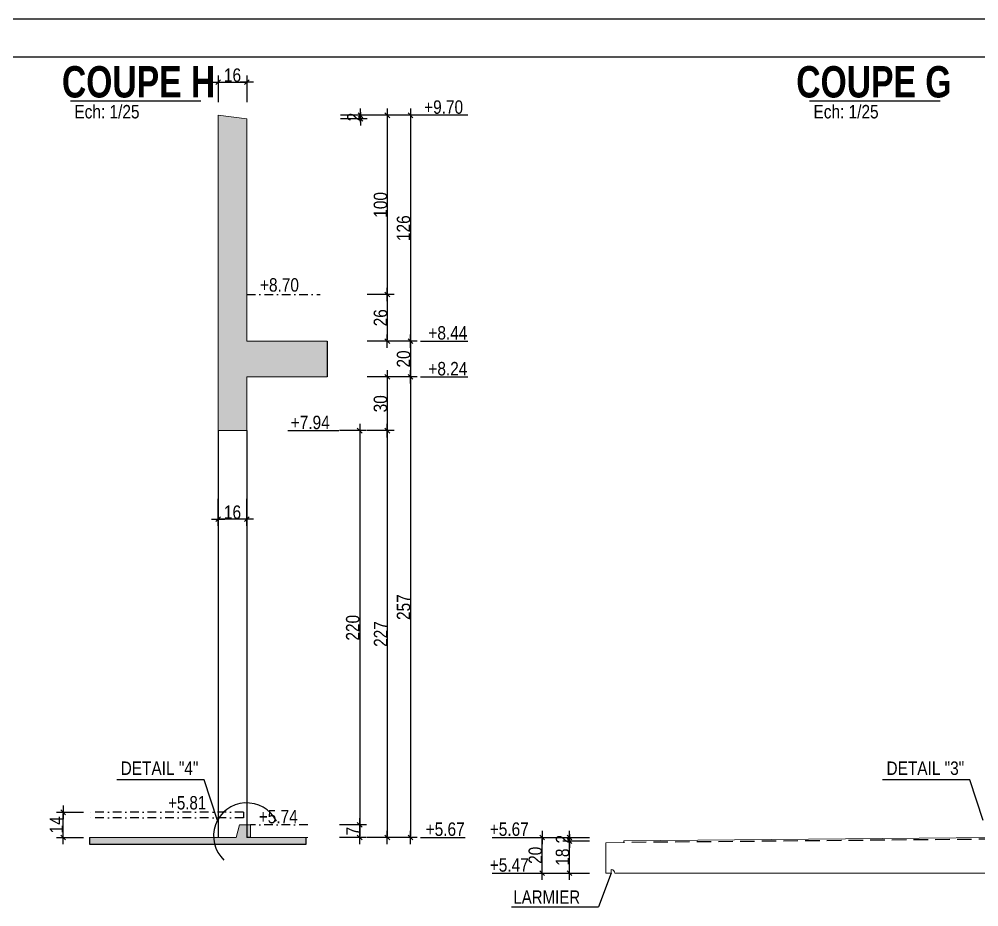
# Model space of a CAD drawing. Header units: centimetres. Extents: x -10252 to 0, y 2374 to 6574.
# Drawn here: x -9140 to -8070, y 5583 to 6574 of the extents above; entities that cross this region are included whole.
import ezdxf
from ezdxf.enums import TextEntityAlignment as Align

# ---------------------------------------------------------------- set-up
doc = ezdxf.new("R2010")
doc.units = ezdxf.units.CM
doc.header["$LTSCALE"] = 12.7
doc.header["$PDMODE"] = 1
doc.header["$PDSIZE"] = -2
doc.linetypes.add('CACHEX2', pattern=[19.05, 12.7, -6.35])
doc.linetypes.add('TIRETPTX2', pattern=[50.8, 25.4, -12.7, 0, -12.7])
for name, color, linetype in [('01_cote_gen', 4, 'Continuous'), ('01_linteaux', 2, 'Continuous'), ('01_murs_sup', 2, 'CACHEX2'), ('01_poch_BN', 9, 'Continuous'), ('01_texte', 230, 'Continuous'), ('AA_COTES', 2, 'Continuous')]:
    doc.layers.add(name, color=color, linetype=linetype)
doc.layers.add('01_murs_coup', color=5, linetype='Continuous', lineweight=60)
doc.styles.add('ARIAL NA', font='ARIALN.TTF')
doc.styles.add('impact', font='impact.ttf')
doc.styles.add('MATTE_TXT', font='arial.ttf')
doc.styles.add('STYLE2', font='ARIALN.TTF')
doc.dimstyles.new('JB25', dxfattribs={"dimscale": 0.1, "dimtxt": 150, "dimasz": 15, "dimexe": 0.1, "dimexo": 0.1, "dimgap": 0.09, "dimtad": 1, "dimdec": 1, "dimlfac": 0.5, "dimdsep": 46, "dimtxsty": 'STYLE2', "dimblk1": 'BOND_G', "dimblk2": 'BOND_D', "dimsah": 1, "dimcen": 1.5, "dimdle": 0.01, "dimse1": 1, "dimse2": 1, "dimclrd": 4, "dimclre": 2, "dimclrt": 6, "dimazin": 2, "dimtfac": 2.333333, "dimtdec": 1, "dimtix": 1, "dimtmove": 2, "dimatfit": 3, "dimldrblk": 'BOND_G', "dimfxl": 1, "dimtolj": 1, "dimtzin": 0, "dimarcsym": 0})

# ---------------------------------------------------------------- blocks, each defined once
blk = doc.blocks.new('BOND_G')
at = {"layer": 'AA_COTES', "color": 0}
for p, q in [((0, -5), (0, 15)), ((5, 0), (-5, 0)), ((1.77, 1.77), (-1.77, -1.77))]:
    blk.add_line(p, q, dxfattribs=at)
blk = doc.blocks.new('BOND_D')
at = {"layer": 'AA_COTES', "color": 0}
for p, q in [((5, 0), (-5, 0)), ((-1.77, -1.77), (1.77, 1.77)), ((0, 5), (0, -15))]:
    blk.add_line(p, q, dxfattribs=at)
blk = doc.blocks.new('*D1752')
at = {"layer": '01_cote_gen', "color": 4, "lineweight": -2, "transparency": 16777216}
blk.add_line((-9091, 5662.1), (-9091, 5687.1), dxfattribs=at)
at = {"layer": 'Defpoints', "color": 0, "transparency": 16777216}
for p in [(-9091, 5688.6), (-9033.9, 5688.6), (-9061.5, 5660.6)]:
    blk.add_point(p, dxfattribs=at)
at = {"layer": '01_cote_gen', "color": 4, "lineweight": -2, "transparency": 16777216, "xscale": 1.5, "yscale": 1.5, "zscale": 1.5}
for name, p, rotation in [('BOND_D', (-9091, 5688.6), 90), ('BOND_G', (-9091, 5660.6), 270)]:
    blk.add_blockref(name, p, dxfattribs=dict(at, rotation=rotation))
at = {"layer": '01_cote_gen', "color": 6, "transparency": 16777216, "insert": (-9098.6, 5674.6), "char_height": 15, "attachment_point": 5, "rotation": 90, "style": 'STYLE2'}
blk.add_mtext('\\A1;14', dxfattribs=at)
blk = doc.blocks.new('*D1754')
at = {"layer": '01_cote_gen', "color": 4, "lineweight": -2, "transparency": 16777216}
blk.add_line((-8556.6, 5622.1), (-8556.6, 5659.1), dxfattribs=at)
at = {"layer": 'Defpoints', "color": 0, "transparency": 16777216}
for p in [(-8564.1, 5660.6), (-8556.6, 5660.6), (-8564.1, 5620.6)]:
    blk.add_point(p, dxfattribs=at)
at = {"layer": '01_cote_gen', "color": 4, "lineweight": -2, "transparency": 16777216, "xscale": 1.5, "yscale": 1.5, "zscale": 1.5}
for name, p, rotation in [('BOND_D', (-8556.6, 5660.6), 90), ('BOND_G', (-8556.6, 5620.6), 270)]:
    blk.add_blockref(name, p, dxfattribs=dict(at, rotation=rotation))
at = {"layer": '01_cote_gen', "color": 6, "transparency": 16777216, "insert": (-8564.2, 5640.6), "char_height": 15, "attachment_point": 5, "rotation": 90, "style": 'STYLE2'}
blk.add_mtext('\\A1;20', dxfattribs=at)
blk = doc.blocks.new('*D1755')
at = {"layer": '01_cote_gen', "color": 4, "lineweight": -2, "transparency": 16777216}
blk.add_line((-8526.2, 5622.1), (-8526.2, 5655.1), dxfattribs=at)
at = {"layer": 'Defpoints', "color": 0, "transparency": 16777216}
for p in [(-8526.2, 5656.6), (-8475.5, 5656.6), (-8470.4, 5620.6)]:
    blk.add_point(p, dxfattribs=at)
at = {"layer": '01_cote_gen', "color": 4, "lineweight": -2, "transparency": 16777216, "xscale": 1.5, "yscale": 1.5, "zscale": 1.5}
for name, p, rotation in [('BOND_D', (-8526.2, 5656.6), 90), ('BOND_G', (-8526.2, 5620.6), 270)]:
    blk.add_blockref(name, p, dxfattribs=dict(at, rotation=rotation))
at = {"layer": '01_cote_gen', "color": 6, "transparency": 16777216, "insert": (-8533.9, 5638.6), "char_height": 15, "attachment_point": 5, "rotation": 90, "style": 'STYLE2'}
blk.add_mtext('\\A1;18', dxfattribs=at)
blk = doc.blocks.new('*D1753')
at = {"layer": '01_cote_gen', "color": 4, "lineweight": -2, "transparency": 16777216}
for p, q in [((-8526.2, 5662.1), (-8526.2, 5663.6)), ((-8526.2, 5660.6), (-8526.2, 5656.6)), ((-8526.2, 5655.1), (-8526.2, 5653.6))]:
    blk.add_line(p, q, dxfattribs=at)
at = {"layer": 'Defpoints', "color": 0, "transparency": 16777216}
for p in [(-8534.1, 5660.6), (-8534.1, 5656.6), (-8526.2, 5656.6)]:
    blk.add_point(p, dxfattribs=at)
at = {"layer": '01_cote_gen', "color": 4, "lineweight": -2, "transparency": 16777216, "xscale": 1.5, "yscale": 1.5, "zscale": 1.5}
for name, p, rotation in [('BOND_G', (-8526.2, 5660.6), 270), ('BOND_D', (-8526.2, 5656.6), 90)]:
    blk.add_blockref(name, p, dxfattribs=dict(at, rotation=rotation))
at = {"layer": '01_cote_gen', "color": 6, "transparency": 16777216, "insert": (-8533.8, 5658.6), "char_height": 15, "attachment_point": 5, "rotation": 90, "style": 'STYLE2'}
blk.add_mtext('\\A1;2', dxfattribs=at)
blk = doc.blocks.new('*D1757')
at = {"layer": '01_cote_gen', "color": 4, "lineweight": -2, "transparency": 16777216}
blk.add_line((-8703.6, 6173.1), (-8703.6, 5662.1), dxfattribs=at)
at = {"layer": 'Defpoints', "color": 0, "transparency": 16777216}
for p in [(-8677.4, 6174.6), (-8703.6, 5660.6), (-8681.1, 5660.6)]:
    blk.add_point(p, dxfattribs=at)
at = {"layer": '01_cote_gen', "color": 4, "lineweight": -2, "transparency": 16777216, "xscale": 1.5, "yscale": 1.5, "zscale": 1.5}
for name, p, rotation in [('BOND_G', (-8703.6, 6174.6), 90), ('BOND_D', (-8703.6, 5660.6), 270)]:
    blk.add_blockref(name, p, dxfattribs=dict(at, rotation=rotation))
at = {"layer": '01_cote_gen', "color": 6, "transparency": 16777216, "insert": (-8711.2, 5917.6), "char_height": 15, "attachment_point": 5, "rotation": 90, "style": 'STYLE2'}
blk.add_mtext('\\A1;257', dxfattribs=at)
blk = doc.blocks.new('*D1758')
at = {"layer": '01_cote_gen', "color": 4, "lineweight": -2, "transparency": 16777216}
blk.add_line((-8729.4, 6173.1), (-8729.4, 6116.1), dxfattribs=at)
at = {"layer": 'Defpoints', "color": 0, "transparency": 16777216}
for p in [(-8722.4, 6174.6), (-8886.1, 6114.6), (-8729.4, 6114.6)]:
    blk.add_point(p, dxfattribs=at)
at = {"layer": '01_cote_gen', "color": 4, "lineweight": -2, "transparency": 16777216, "xscale": 1.5, "yscale": 1.5, "zscale": 1.5}
for name, p, rotation in [('BOND_G', (-8729.4, 6174.6), 90), ('BOND_D', (-8729.4, 6114.6), 270)]:
    blk.add_blockref(name, p, dxfattribs=dict(at, rotation=rotation))
at = {"layer": '01_cote_gen', "color": 6, "transparency": 16777216, "insert": (-8737, 6144.6), "char_height": 15, "attachment_point": 5, "rotation": 90, "style": 'STYLE2'}
blk.add_mtext('\\A1;30', dxfattribs=at)
blk = doc.blocks.new('*D1756')
at = {"layer": '01_cote_gen', "color": 4, "lineweight": -2, "transparency": 16777216}
blk.add_line((-8729.4, 6113.1), (-8729.4, 5662.1), dxfattribs=at)
at = {"layer": 'Defpoints', "color": 0, "transparency": 16777216}
for p in [(-8737.4, 6114.6), (-8729.4, 5660.6), (-8722.4, 5660.6)]:
    blk.add_point(p, dxfattribs=at)
at = {"layer": '01_cote_gen', "color": 4, "lineweight": -2, "transparency": 16777216, "xscale": 1.5, "yscale": 1.5, "zscale": 1.5}
for name, p, rotation in [('BOND_G', (-8729.4, 6114.6), 90), ('BOND_D', (-8729.4, 5660.6), 270)]:
    blk.add_blockref(name, p, dxfattribs=dict(at, rotation=rotation))
at = {"layer": '01_cote_gen', "color": 6, "transparency": 16777216, "insert": (-8736.9, 5887.6), "char_height": 15, "attachment_point": 5, "rotation": 90, "style": 'STYLE2'}
blk.add_mtext('\\A1;227', dxfattribs=at)
blk = doc.blocks.new('*D1759')
at = {"layer": '01_cote_gen', "color": 4, "lineweight": -2, "transparency": 16777216}
blk.add_line((-8760.2, 6113.1), (-8760.2, 5676.1), dxfattribs=at)
at = {"layer": 'Defpoints', "color": 0, "transparency": 16777216}
for p in [(-8751.9, 6114.6), (-8796.5, 5674.6), (-8760.2, 5674.6)]:
    blk.add_point(p, dxfattribs=at)
at = {"layer": '01_cote_gen', "color": 4, "lineweight": -2, "transparency": 16777216, "xscale": 1.5, "yscale": 1.5, "zscale": 1.5}
for name, p, rotation in [('BOND_G', (-8760.2, 6114.6), 90), ('BOND_D', (-8760.2, 5674.6), 270)]:
    blk.add_blockref(name, p, dxfattribs=dict(at, rotation=rotation))
at = {"layer": '01_cote_gen', "color": 6, "transparency": 16777216, "insert": (-8767.9, 5894.6), "char_height": 15, "attachment_point": 5, "rotation": 90, "style": 'STYLE2'}
blk.add_mtext('\\A1;220', dxfattribs=at)
blk = doc.blocks.new('*D1760')
at = {"layer": '01_cote_gen', "color": 4, "lineweight": -2, "transparency": 16777216}
blk.add_line((-8760.2, 5673.1), (-8760.2, 5662.1), dxfattribs=at)
at = {"layer": 'Defpoints', "color": 0, "transparency": 16777216}
for p in [(-8782.7, 5674.6), (-8796.5, 5660.6), (-8760.2, 5660.6)]:
    blk.add_point(p, dxfattribs=at)
at = {"layer": '01_cote_gen', "color": 4, "lineweight": -2, "transparency": 16777216, "xscale": 1.5, "yscale": 1.5, "zscale": 1.5}
for name, p, rotation in [('BOND_G', (-8760.2, 5674.6), 90), ('BOND_D', (-8760.2, 5660.6), 270)]:
    blk.add_blockref(name, p, dxfattribs=dict(at, rotation=rotation))
at = {"layer": '01_cote_gen', "color": 6, "transparency": 16777216, "insert": (-8767.7, 5667.6), "char_height": 15, "attachment_point": 5, "rotation": 90, "style": 'STYLE2'}
blk.add_mtext('\\A1;7', dxfattribs=at)
blk = doc.blocks.new('*D1761')
at = {"layer": '01_cote_gen', "color": 4, "lineweight": -2, "transparency": 16777216}
blk.add_line((-8703.5, 6213.1), (-8703.5, 6176.1), dxfattribs=at)
at = {"layer": 'Defpoints', "color": 0, "transparency": 16777216}
for p in [(-8809.8, 6214.6), (-8809.8, 6174.6), (-8703.5, 6174.6)]:
    blk.add_point(p, dxfattribs=at)
at = {"layer": '01_cote_gen', "color": 4, "lineweight": -2, "transparency": 16777216, "xscale": 1.5, "yscale": 1.5, "zscale": 1.5}
for name, p, rotation in [('BOND_G', (-8703.5, 6214.6), 90), ('BOND_D', (-8703.5, 6174.6), 270)]:
    blk.add_blockref(name, p, dxfattribs=dict(at, rotation=rotation))
at = {"layer": '01_cote_gen', "color": 6, "transparency": 16777216, "insert": (-8711.2, 6194.6), "char_height": 15, "attachment_point": 5, "rotation": 90, "style": 'STYLE2'}
blk.add_mtext('\\A1;20', dxfattribs=at)
blk = doc.blocks.new('*D1762')
at = {"layer": '01_cote_gen', "color": 4, "lineweight": -2, "ltscale": 2, "transparency": 16777216}
blk.add_line((-8703.5, 6465.1), (-8703.5, 6216.1), dxfattribs=at)
at = {"layer": 'Defpoints', "color": 0, "ltscale": 2, "transparency": 16777216}
for p in [(-8918.1, 6466.6), (-8818.2, 6214.6), (-8703.5, 6214.6)]:
    blk.add_point(p, dxfattribs=at)
at = {"layer": '01_cote_gen', "color": 4, "lineweight": -2, "ltscale": 2, "transparency": 16777216, "xscale": 1.5, "yscale": 1.5, "zscale": 1.5}
for name, p, rotation in [('BOND_G', (-8703.5, 6466.6), 90), ('BOND_D', (-8703.5, 6214.6), 270)]:
    blk.add_blockref(name, p, dxfattribs=dict(at, rotation=rotation))
at = {"layer": '01_cote_gen', "color": 6, "ltscale": 2, "transparency": 16777216, "insert": (-8711.2, 6340.6), "char_height": 15, "attachment_point": 5, "rotation": 90, "style": 'STYLE2'}
blk.add_mtext('\\A1;126', dxfattribs=at)
blk = doc.blocks.new('*D1763')
at = {"layer": '01_cote_gen', "color": 4, "lineweight": -2, "ltscale": 2, "transparency": 16777216}
blk.add_line((-8729.4, 6465.1), (-8729.4, 6268.1), dxfattribs=at)
at = {"layer": 'Defpoints', "color": 0, "ltscale": 2, "transparency": 16777216}
for p in [(-8918.1, 6466.6), (-8804.2, 6266.6), (-8729.4, 6266.6)]:
    blk.add_point(p, dxfattribs=at)
at = {"layer": '01_cote_gen', "color": 4, "lineweight": -2, "ltscale": 2, "transparency": 16777216, "xscale": 1.5, "yscale": 1.5, "zscale": 1.5}
for name, p, rotation in [('BOND_G', (-8729.4, 6466.6), 90), ('BOND_D', (-8729.4, 6266.6), 270)]:
    blk.add_blockref(name, p, dxfattribs=dict(at, rotation=rotation))
at = {"layer": '01_cote_gen', "color": 6, "ltscale": 2, "transparency": 16777216, "insert": (-8737, 6366.6), "char_height": 15, "attachment_point": 5, "rotation": 90, "style": 'STYLE2'}
blk.add_mtext('\\A1;100', dxfattribs=at)
blk = doc.blocks.new('*D1764')
at = {"layer": '01_cote_gen', "color": 4, "lineweight": -2, "ltscale": 2, "transparency": 16777216}
blk.add_line((-8729.4, 6265.1), (-8729.4, 6216.1), dxfattribs=at)
at = {"layer": 'Defpoints', "color": 0, "ltscale": 2, "transparency": 16777216}
for p in [(-8804.2, 6266.6), (-8826.1, 6214.6), (-8729.4, 6214.6)]:
    blk.add_point(p, dxfattribs=at)
at = {"layer": '01_cote_gen', "color": 4, "lineweight": -2, "ltscale": 2, "transparency": 16777216, "xscale": 1.5, "yscale": 1.5, "zscale": 1.5}
for name, p, rotation in [('BOND_G', (-8729.4, 6266.6), 90), ('BOND_D', (-8729.4, 6214.6), 270)]:
    blk.add_blockref(name, p, dxfattribs=dict(at, rotation=rotation))
at = {"layer": '01_cote_gen', "color": 6, "ltscale": 2, "transparency": 16777216, "insert": (-8737, 6240.6), "char_height": 15, "attachment_point": 5, "rotation": 90, "style": 'STYLE2'}
blk.add_mtext('\\A1;26', dxfattribs=at)
blk = doc.blocks.new('*D1765')
at = {"layer": '01_cote_gen', "color": 4, "lineweight": -2, "transparency": 16777216}
blk.add_line((-8887.6, 6015.9), (-8916.6, 6015.9), dxfattribs=at)
at = {"layer": 'Defpoints', "color": 0, "transparency": 16777216}
for p in [(-8918.1, 6015.9), (-8918.1, 6004.5), (-8886.1, 6004.5)]:
    blk.add_point(p, dxfattribs=at)
at = {"layer": '01_cote_gen', "color": 4, "lineweight": -2, "transparency": 16777216, "xscale": 1.5, "yscale": 1.5, "zscale": 1.5, "rotation": 180}
blk.add_blockref('BOND_D', (-8918.1, 6015.9), dxfattribs=at)
at = {"layer": '01_cote_gen', "color": 4, "lineweight": -2, "transparency": 16777216, "xscale": 1.5, "yscale": 1.5, "zscale": 1.5}
blk.add_blockref('BOND_G', (-8886.1, 6015.9), dxfattribs=at)
at = {"layer": '01_cote_gen', "color": 6, "transparency": 16777216, "insert": (-8902.1, 6023.5), "char_height": 15, "attachment_point": 5, "style": 'STYLE2'}
blk.add_mtext('\\A1;16', dxfattribs=at)
blk = doc.blocks.new('*D1766')
at = {"layer": '01_cote_gen', "color": 4, "lineweight": -2, "ltscale": 2, "transparency": 16777216}
for p, q in [((-8759.2, 6468.1), (-8759.2, 6469.6)), ((-8759.2, 6462.6), (-8759.2, 6466.6)), ((-8759.2, 6461.1), (-8759.2, 6459.6))]:
    blk.add_line(p, q, dxfattribs=at)
at = {"layer": 'Defpoints', "color": 0, "ltscale": 2, "transparency": 16777216}
for p in [(-8918.1, 6466.6), (-8759.2, 6466.6), (-8886, 6462.6)]:
    blk.add_point(p, dxfattribs=at)
at = {"layer": '01_cote_gen', "color": 4, "lineweight": -2, "ltscale": 2, "transparency": 16777216, "xscale": 1.5, "yscale": 1.5, "zscale": 1.5}
for name, p, rotation in [('BOND_D', (-8759.2, 6466.6), 270), ('BOND_G', (-8759.2, 6462.6), 90)]:
    blk.add_blockref(name, p, dxfattribs=dict(at, rotation=rotation))
at = {"layer": '01_cote_gen', "color": 6, "ltscale": 2, "transparency": 16777216, "insert": (-8766.7, 6464.6), "char_height": 15, "attachment_point": 5, "rotation": 90, "style": 'STYLE2'}
blk.add_mtext('\\A1;2', dxfattribs=at)
blk = doc.blocks.new('*D1767')
at = {"layer": '01_cote_gen', "color": 4, "lineweight": -2, "ltscale": 2, "transparency": 16777216}
blk.add_line((-8916.6, 6503.6), (-8887.6, 6503.6), dxfattribs=at)
at = {"layer": 'Defpoints', "color": 0, "ltscale": 2, "transparency": 16777216}
for p in [(-8886.1, 6503.6), (-8886.1, 6466.6), (-8918.1, 6462.6)]:
    blk.add_point(p, dxfattribs=at)
at = {"layer": '01_cote_gen', "color": 4, "lineweight": -2, "ltscale": 2, "transparency": 16777216, "xscale": 1.5, "yscale": 1.5, "zscale": 1.5, "rotation": 180}
blk.add_blockref('BOND_G', (-8918.1, 6503.6), dxfattribs=at)
at = {"layer": '01_cote_gen', "color": 4, "lineweight": -2, "ltscale": 2, "transparency": 16777216, "xscale": 1.5, "yscale": 1.5, "zscale": 1.5}
blk.add_blockref('BOND_D', (-8886.1, 6503.6), dxfattribs=at)
at = {"layer": '01_cote_gen', "color": 6, "ltscale": 2, "transparency": 16777216, "insert": (-8902.1, 6511.3), "char_height": 15, "attachment_point": 5, "style": 'STYLE2'}
blk.add_mtext('\\A1;16', dxfattribs=at)

msp = doc.modelspace()

# ---------------------------------------------------------------- hatches: boundary and pattern name
at = {"layer": '01_poch_BN', "ltscale": 2}
h = msp.add_hatch(color=256, dxfattribs=at)
h.dxf.hatch_style = 1
h.paths.add_polyline_path([(-8796.52, 6214.59), (-8886.02, 6214.59), (-8886.02, 6462.59), (-8918.15, 6466.59), (-8918.15, 6114.59), (-8886.15, 6114.59), (-8886.15, 6174.59), (-8796.52, 6174.59)])
h = msp.add_hatch(color=256, dxfattribs=at)
h.dxf.hatch_style = 1
h.paths.add_polyline_path([(-8820, 5660.59), (-8882.15, 5660.59), (-8882.15, 5674.59), (-8894.15, 5674.59), (-8898.15, 5660.59), (-9061.53, 5660.59), (-9061.53, 5653), (-8820, 5653)])

# ---------------------------------------------------------------- linework, layer by layer
at = {"layer": '01_cote_gen'}
msp.add_line((-2167.41, 6573.88), (-10252.01, 6573.88), dxfattribs=at)
at = {"layer": '01_linteaux', "linetype": 'TIRETPTX2', "ltscale": 0.03}
for p, q in [((-8886.02, 6266.59), (-8804.15, 6266.59)), ((-8889.89, 5688.59), (-9061.53, 5688.59)), ((-8889.89, 5682.59), (-9061.53, 5682.59)), ((-8818.25, 5674.59), (-8882.15, 5674.59))]:
    msp.add_line(p, q, dxfattribs=at)
at = {"layer": '01_linteaux', "ltscale": 0.1}
for p, q in [((-8918.15, 6114.59), (-8918.15, 5660.59)), ((-8886.15, 6114.59), (-8886.15, 5674.59)), ((-8886.15, 5674.59), (-8886.15, 5660.59)), ((-8882.15, 5660.59), (-8886.15, 5660.59))]:
    msp.add_line(p, q, dxfattribs=at)
at = {"layer": '01_linteaux', "linetype": 'TIRETPTX2', "ltscale": 0.02}
msp.add_line((-8889.89, 5688.59), (-8889.89, 5682.59), dxfattribs=at)
at = {"layer": '01_murs_coup', "linetype": 'Continuous', "lineweight": 5}
for p, q in [((-8918.15, 6114.59), (-8918.15, 6466.59)), ((-8886.02, 6462.59), (-8918.15, 6466.59)), ((-8886.02, 6214.59), (-8886.02, 6462.59)), ((-8796.52, 6214.59), (-8886.02, 6214.59)), ((-8796.52, 6174.59), (-8886.15, 6174.59)), ((-8886.15, 6114.59), (-8886.15, 6174.59)), ((-8886.15, 6114.59), (-8918.15, 6114.59)), ((-8894.15, 5674.59), (-8898.15, 5660.59)), ((-8882.15, 5674.59), (-8894.15, 5674.59)), ((-8882.15, 5660.59), (-8882.15, 5674.59)), ((-8898.15, 5660.59), (-9061.53, 5660.59)), ((-8818.25, 5660.59), (-8882.15, 5660.59))]:
    msp.add_line(p, q, dxfattribs=at)
at = {"layer": '01_murs_coup', "linetype": 'Continuous', "lineweight": 0}
for p, q in [((-8465.5, 5654.88), (-8485.5, 5654.59)), ((-8485.5, 5654.59), (-8485.5, 5620.59)), ((-8053.5, 5660.59), (-8465.5, 5656.88)), ((-8465.5, 5656.88), (-8465.5, 5654.88)), ((-8479.5, 5620.59), (-8485.5, 5620.59)), ((-8479.5, 5624.59), (-8479.5, 5620.59)), ((-8053.5, 5620.59), (-8475.5, 5620.59))]:
    msp.add_line(p, q, dxfattribs=at)
msp.add_arc((-8479.5, 5620.59), 4, 0, 90, dxfattribs=at)
at = {"layer": '01_murs_sup', "ltscale": 0.1}
msp.add_line((-8053.5, 5658.59), (-8465.5, 5654.88), dxfattribs=at)
at = {"layer": '01_poch_BN'}
msp.add_line((-8796.52, 6214.59), (-8796.52, 6174.59), dxfattribs=at)
at = {"layer": '01_poch_BN', "ltscale": 2}
for p, q in [((-9061.53, 5660.59), (-9061.53, 5653)), ((-9061.53, 5653), (-8820, 5653)), ((-8820, 5653), (-8820, 5660.59))]:
    msp.add_line(p, q, dxfattribs=at)
at = {"layer": '01_texte'}
for p, q in [((-10202.01, 6531.69), (-2217.41, 6531.69)), ((-9082.96, 6482.91), (-8937.36, 6482.91)), ((-8258.4, 6482.91), (-8112.8, 6482.91)), ((-8639.61, 6466.59), (-8696.04, 6466.59)), ((-8692.38, 6214.59), (-8639.58, 6214.59)), ((-8692.38, 6174.59), (-8639.58, 6174.59)), ((-8840.43, 6114.59), (-8783.36, 6114.59)), ((-8933.77, 5725), (-9031.27, 5725)), ((-8918.97, 5679.41), (-8933.77, 5725)), ((-8079.38, 5725), (-8176.88, 5725)), ((-8064.58, 5679.41), (-8079.38, 5725)), ((-8692.38, 5660.59), (-8642.63, 5660.59)), ((-8612.34, 5660.59), (-8564.07, 5660.59)), ((-8612.34, 5620.59), (-8564.07, 5620.59)), ((-8479.5, 5620.59), (-8493.93, 5583.11)), ((-8590.74, 5583.11), (-8493.93, 5583.11))]:
    msp.add_line(p, q, dxfattribs=at)
msp.add_arc((-8886.24, 5662.09), 37.03, 26.81304, 226.76155, dxfattribs=at)

# ---------------------------------------------------------------- texts
at = {"layer": '01_texte', "style": 'impact'}
for s, p in [('COUPE H', (-9006.9, 6504.01)), ('COUPE G', (-8186.59, 6504.01))]:
    msp.add_text(s, height=35, dxfattribs=at).set_placement(p, align=Align.MIDDLE)
at = {"layer": '01_texte'}
for s, style, p in [('Ech: 1/25', 'STYLE2', (-9078.48, 6463.13)), ('+9.70', 'ARIAL NA', (-8688.34, 6468.28)), ('Ech: 1/25', 'STYLE2', (-8253.92, 6463.13)), ('+8.70', 'ARIAL NA', (-8871.46, 6269.78)), ('+8.44', 'ARIAL NA', (-8683.58, 6216.28)), ('+8.24', 'ARIAL NA', (-8683.58, 6176.28)), ('+7.94', 'ARIAL NA', (-8837.14, 6116.28)), ('DETAIL "4"', 'ARIAL NA', (-9026.89, 5730.32)), ('DETAIL "3"', 'ARIAL NA', (-8172.5, 5730.32)), ('+5.74', 'ARIAL NA', (-8872.83, 5676.28)), ('+5.67', 'ARIAL NA', (-8686.6, 5662.28)), ('+5.67', 'ARIAL NA', (-8615.11, 5662.32)), ('+5.47', 'ARIAL NA', (-8615.11, 5622.32))]:
    msp.add_text(s, height=15, dxfattribs=dict(at, style=style)).set_placement(p)
at = {"layer": '01_texte', "style": 'MATTE_TXT', "width": 0.8}
for s, p in [('+5.81', (-8952.7, 5687.25)), ('LARMIER', (-8551.52, 5581.95))]:
    msp.add_text(s, height=15, dxfattribs=at).set_placement(p, align=Align.BOTTOM_CENTER)

# ---------------------------------------------------------------- dimensions: what is measured, and where the dimension line sits
at = {"layer": '01_cote_gen', "ltscale": 2}
dim = msp.add_linear_dim(base=(-8886.15, 6503.62), p1=(-8918.15, 6462.59), p2=(-8886.15, 6466.59), dimstyle='JB25', dxfattribs=at)
dim.commit()
dim.dimension.update_dxf_attribs({"geometry": '*D1767', "text_midpoint": (-8902.15, 6511.28)})
for base, p1, p2, picture, middle in [((-8703.54, 6214.59), (-8918.15, 6466.59), (-8818.21, 6214.59), '*D1762', (-8711.21, 6340.59)), ((-8729.37, 6266.59), (-8918.15, 6466.59), (-8804.15, 6266.59), '*D1763', (-8737.03, 6366.59)), ((-8759.15, 6466.59), (-8886.02, 6462.59), (-8918.15, 6466.59), '*D1766', (-8766.69, 6464.59)), ((-8729.37, 6214.59), (-8804.15, 6266.59), (-8826.09, 6214.59), '*D1764', (-8737.03, 6240.59))]:
    dim = msp.add_linear_dim(base=base, p1=p1, p2=p2, angle=90, dimstyle='JB25', dxfattribs=at)
    dim.commit()
    dim.dimension.update_dxf_attribs({"geometry": picture, "text_midpoint": middle})
at = {"layer": '01_cote_gen'}
for base, p1, p2, angle, picture, middle in [((-8703.54, 6174.59), (-8809.83, 6214.59), (-8809.83, 6174.59), 90, '*D1761', (-8711.21, 6194.59)), ((-8729.37, 6114.59), (-8722.38, 6174.59), (-8886.15, 6114.59), 90, '*D1758', (-8737.03, 6144.59)), ((-8703.56, 5660.59), (-8677.38, 6174.59), (-8681.06, 5660.59), 90, '*D1757', (-8711.23, 5917.59)), ((-8760.24, 5674.59), (-8751.87, 6114.59), (-8796.52, 5674.59), 90, '*D1759', (-8767.91, 5894.59)), ((-8729.37, 5660.59), (-8737.44, 6114.59), (-8722.38, 5660.59), 90, '*D1756', (-8736.9, 5887.59)), ((-8918.15, 6015.86), (-8886.15, 6004.46), (-8918.15, 6004.46), 180, '*D1765', (-8902.15, 6023.53)), ((-9091.02, 5688.59), (-9061.53, 5660.59), (-9033.86, 5688.59), 90, '*D1752', (-9098.56, 5674.59)), ((-8760.24, 5660.59), (-8782.74, 5674.59), (-8796.52, 5660.59), 90, '*D1760', (-8767.75, 5667.59)), ((-8556.55, 5660.59), (-8564.07, 5620.59), (-8564.07, 5660.59), 90, '*D1754', (-8564.22, 5640.59)), ((-8526.23, 5656.59), (-8470.4, 5620.59), (-8475.5, 5656.59), 90, '*D1755', (-8533.9, 5638.59)), ((-8526.23, 5656.59), (-8534.05, 5660.59), (-8534.05, 5656.59), 90, '*D1753', (-8533.77, 5658.59))]:
    dim = msp.add_linear_dim(base=base, p1=p1, p2=p2, angle=angle, dimstyle='JB25', dxfattribs=at)
    dim.commit()
    dim.dimension.update_dxf_attribs({"geometry": picture, "text_midpoint": middle})

doc.saveas('drawing.dxf')
